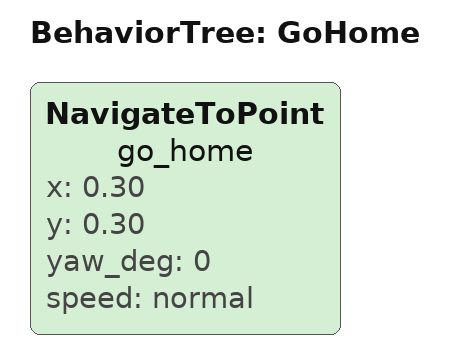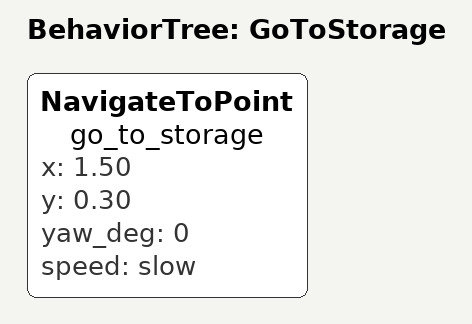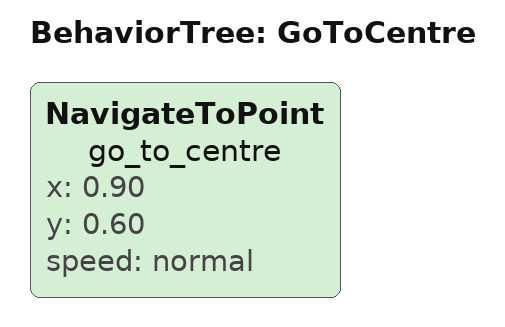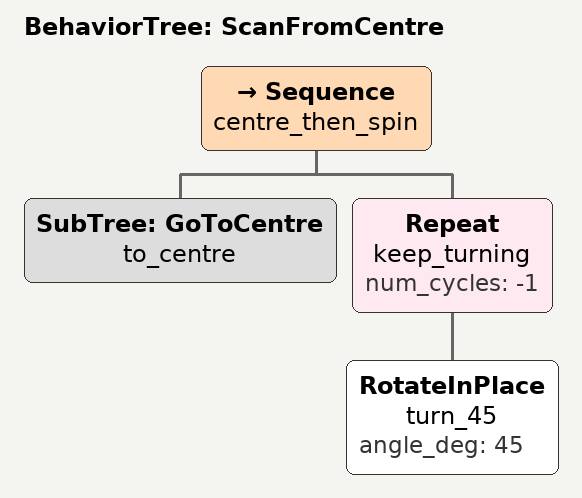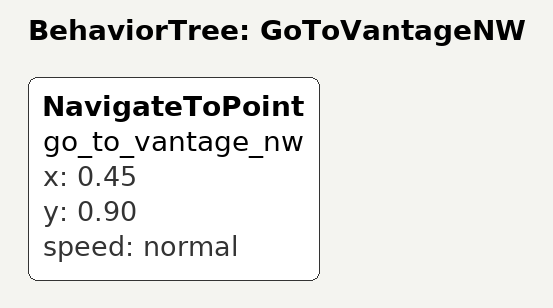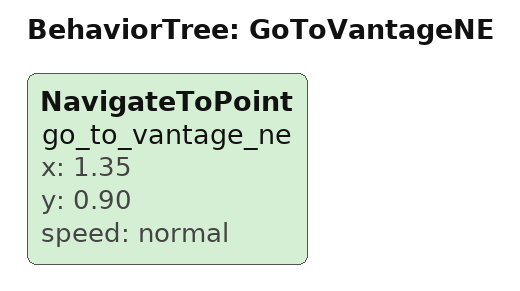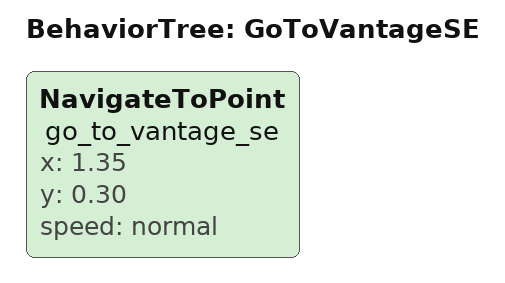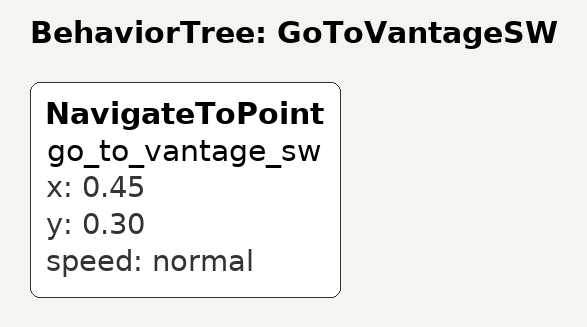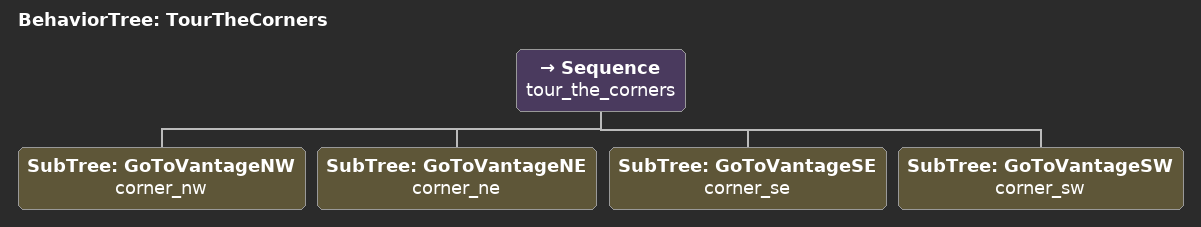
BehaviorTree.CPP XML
<?xml version="1.0"?>
<root BTCPP_format="4">

  <!-- HOME (0.30, 0.30): where the robot starts and parks, facing into the field. -->
  <BehaviorTree ID="GoHome">
    <NavigateToPoint name="go_home" x="0.30" y="0.30" yaw_deg="0" speed="normal"/>
  </BehaviorTree>

  <!-- STORAGE (1.50, 0.30): drop-off, diagonally opposite HOME. Slow: it is carrying. -->
  <BehaviorTree ID="GoToStorage">
    <NavigateToPoint name="go_to_storage" x="1.50" y="0.30" yaw_deg="0" speed="slow"/>
  </BehaviorTree>

  <!-- CENTRE (0.90, 0.60): the middle of the field, and of the patrol box. -->
  <BehaviorTree ID="GoToCentre">
    <NavigateToPoint name="go_to_centre" x="0.90" y="0.60" speed="normal"/>
  </BehaviorTree>

  <BehaviorTree ID="ScanFromCentre">
    <Sequence name="centre_then_spin">
      <SubTree ID="GoToCentre" name="to_centre"/>
      <Repeat name="keep_turning" num_cycles="-1">
        <RotateInPlace name="turn_45" angle_deg="45"/>
      </Repeat>
    </Sequence>
  </BehaviorTree>

  <!-- The four quadrant vantage posts. -->
  <BehaviorTree ID="GoToVantageNW">
    <NavigateToPoint name="go_to_vantage_nw" x="0.45" y="0.90" speed="normal"/>
  </BehaviorTree>
  <BehaviorTree ID="GoToVantageNE">
    <NavigateToPoint name="go_to_vantage_ne" x="1.35" y="0.90" speed="normal"/>
  </BehaviorTree>
  <BehaviorTree ID="GoToVantageSE">
    <NavigateToPoint name="go_to_vantage_se" x="1.35" y="0.30" speed="normal"/>
  </BehaviorTree>
  <BehaviorTree ID="GoToVantageSW">
    <NavigateToPoint name="go_to_vantage_sw" x="0.45" y="0.30" speed="normal"/>
  </BehaviorTree>

  <!-- One lap of the four vantage posts, for a search that wants coverage rather than
       a tight patrol. Succeeds when the lap finishes. -->
  <BehaviorTree ID="TourTheCorners">
    <Sequence name="tour_the_corners">
      <SubTree ID="GoToVantageNW" name="corner_nw"/>
      <SubTree ID="GoToVantageNE" name="corner_ne"/>
      <SubTree ID="GoToVantageSE" name="corner_se"/>
      <SubTree ID="GoToVantageSW" name="corner_sw"/>
    </Sequence>
  </BehaviorTree>

</root>
